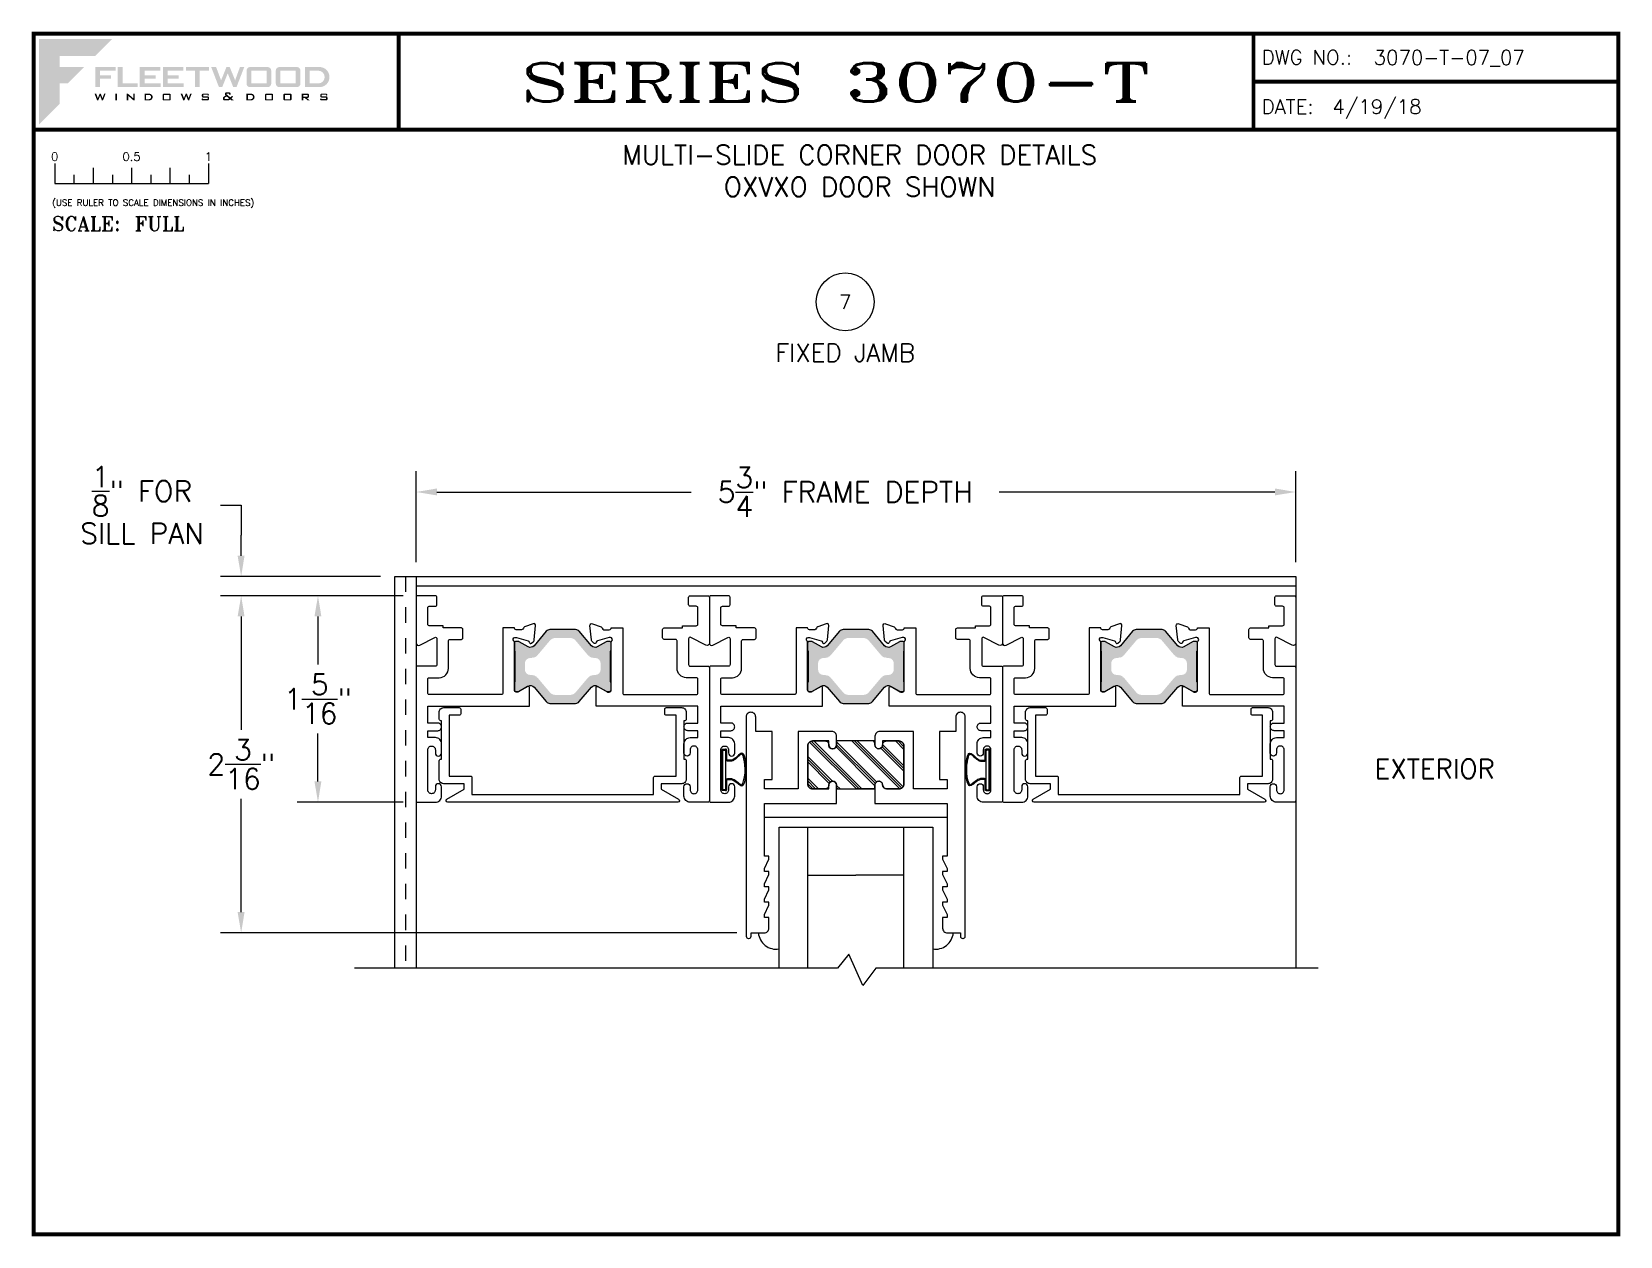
# Paper-space layout 'DETAIL 7' of a CAD drawing. Extents: x 0.1 to 10.5, y 0.1 to 7.9.
# The model-space entities are those that its viewports show. They can reach past a viewport. Long polylines and large blocks are cut down to what shows.
import ezdxf
from ezdxf.enums import TextEntityAlignment as Align

# ---------------------------------------------------------------- set-up
doc = ezdxf.new("R2010")
doc.units = 0
doc.header["$LTSCALE"] = 0.25
doc.header["$MEASUREMENT"] = 0
doc.linetypes.add('HIDDEN', pattern=[0.375, 0.25, -0.125])
doc.layers.get('0').update_dxf_attribs({"linetype": 'CONTINUOUS'})
doc.layers.get('DEFPOINTS').update_dxf_attribs({"color": 1, "linetype": 'CONTINUOUS'})
for name, color, linetype in [('DIM', 7, 'CONTINUOUS'), ('FRAME', 1, 'CONTINUOUS'), ('GLASS-VINYL', 7, 'CONTINUOUS'), ('SEAL', 7, 'CONTINUOUS'), ('SILL-PAN', 7, 'CONTINUOUS'), ('TEXT', 7, 'CONTINUOUS'), ('TITLE-BLOCK', 7, 'CONTINUOUS'), ('VENT', 5, 'CONTINUOUS')]:
    doc.layers.add(name, color=color, linetype=linetype)
doc.layers.add('VP', color=40, linetype='CONTINUOUS', plot=False)
doc.layers.get('VP').off()
doc.styles.add('ROMANS', font='romans')
doc.styles.add('ROMANT', font='romant')
doc.styles.add('SIMPLEX-094', font='simplex.shx', dxfattribs={"height": 0.094})
doc.styles.get("Standard").update_dxf_attribs({"font": 'simplex.shx'})
doc.dimstyles.new('FULL SCALE', dxfattribs={"dimscale": 0.75, "dimtxt": 0.18, "dimasz": 0.18, "dimexe": 0.18, "dimexo": 0.125, "dimgap": 0.09, "dimtad": 0, "dimtih": 1, "dimtoh": 1, "dimdec": 4, "dimzin": 0, "dimdsep": 46, "dimlunit": 4, "dimtxsty": 'Standard', "dimcen": 0.09, "dimadec": 0, "dimazin": 0, "dimtfac": 1, "dimtdec": 4, "dimtofl": 0, "dimtmove": 0, "dimatfit": 3, "dimfxl": 0, "dimtolj": 1, "dimtzin": 0, "dimarcsym": 0})

# ---------------------------------------------------------------- blocks, each defined once
blk = doc.blocks.new('*D35')
at = {"layer": 'DEFPOINTS', "color": 0}
for p in [(2.656, 4.249), (1.507, 2.055), (4.826, 2.055)]:
    blk.add_point(p, dxfattribs=at)
at = {"layer": 'TEXT', "color": 0, "lineweight": -2}
for p, q in [((2.562, 4.249), (1.372, 4.249)), ((1.507, 4.114), (1.507, 3.377)), ((1.507, 2.19), (1.507, 2.927)), ((4.732, 2.055), (1.372, 2.055))]:
    blk.add_line(p, q, dxfattribs=at)
at = {"layer": 'TEXT', "color": 0}
for points in [[(1.484, 4.114), (1.529, 4.114), (1.507, 4.249)], [(1.484, 2.19), (1.529, 2.19), (1.507, 2.055)]]:
    blk.add_solid(points, dxfattribs=at)
at = {"layer": 'TEXT', "color": 0, "insert": (1.507, 3.152), "char_height": 0.135, "attachment_point": 5}
blk.add_mtext('\\A1;2{\\H1.000000x;\\S3/16;}"', dxfattribs=at)
blk = doc.blocks.new('Fleetwood_Logo_6-10-15')
h = blk.add_hatch(color=154)
h.dxf.hatch_style = 1
h.paths.add_polyline_path([(0.2526, -0.0017), (0.0019, -0.0017), (0.0019, -0.2942), (0.0725, -0.2236), (0.0725, -0.1535), (0.1007, -0.1535), (0.1567, -0.0976), (0.0725, -0.0976), (0.0725, -0.0596), (0.1946, -0.0596)])
h = blk.add_hatch(color=251)
h.dxf.hatch_style = 1
h.paths.add_polyline_path([(0.2487, -0.1256), (0.2112, -0.1256), (0.2112, -0.1102), (0.2647, -0.1102), (0.2647, -0.0976), (0.1946, -0.0976), (0.1946, -0.1667), (0.2112, -0.1667), (0.2112, -0.1377), (0.2487, -0.1377)])
h = blk.add_hatch(color=251)
h.dxf.hatch_style = 1
h.paths.add_polyline_path([(0.2886, -0.0976), (0.272, -0.0976), (0.272, -0.1667), (0.3401, -0.1667), (0.3401, -0.1535), (0.2886, -0.1535)])
h = blk.add_hatch(color=251)
h.dxf.hatch_style = 1
h.paths.add_polyline_path([(0.4175, -0.0976), (0.3474, -0.0976), (0.3474, -0.1667), (0.4185, -0.1667), (0.4185, -0.1534), (0.364, -0.1534), (0.364, -0.1377), (0.4015, -0.1377), (0.4015, -0.1256), (0.364, -0.1256), (0.364, -0.1102), (0.4175, -0.1102)])
h = blk.add_hatch(color=251)
h.dxf.hatch_style = 1
h.paths.add_polyline_path([(0.4965, -0.0976), (0.4264, -0.0976), (0.4264, -0.1667), (0.4975, -0.1667), (0.4975, -0.1534), (0.443, -0.1534), (0.443, -0.1377), (0.4804, -0.1377), (0.4804, -0.1256), (0.443, -0.1256), (0.443, -0.1102), (0.4965, -0.1102)])
h = blk.add_hatch(color=251)
h.dxf.hatch_style = 1
h.paths.add_polyline_path([(0.5842, -0.0976), (0.5054, -0.0976), (0.5054, -0.1102), (0.5365, -0.1102), (0.5365, -0.1667), (0.5531, -0.1667), (0.5531, -0.1102), (0.5842, -0.1102)])
h = blk.add_hatch(color=251)
h.dxf.hatch_style = 1
h.paths.add_polyline_path([(0.6089, -0.0976), (0.5921, -0.0976), (0.6188, -0.1667), (0.63, -0.1667), (0.6489, -0.1192), (0.6679, -0.1667), (0.6789, -0.1667), (0.7056, -0.0976), (0.6908, -0.0976), (0.6742, -0.1433), (0.6558, -0.0976), (0.6446, -0.0976), (0.6261, -0.1433)])
h = blk.add_hatch(color=251)
h.dxf.hatch_style = 1
h.paths.add_polyline_path([(0.7853, -0.0976), (0.726, -0.0976, 0.414214), (0.7133, -0.1102), (0.7133, -0.154, 0.414214), (0.726, -0.1667), (0.7853, -0.1667, 0.414214), (0.798, -0.154), (0.798, -0.1102, 0.414214)])
h.paths.add_polyline_path([(0.7819, -0.1102), (0.7819, -0.154), (0.7294, -0.154), (0.7294, -0.1102)], flags=16)
h = blk.add_hatch(color=251)
h.dxf.hatch_style = 1
h.paths.add_polyline_path([(0.8856, -0.0976), (0.8262, -0.0976, 0.414214), (0.8136, -0.1102), (0.8136, -0.154, 0.414214), (0.8262, -0.1667), (0.8856, -0.1667, 0.414214), (0.8982, -0.154), (0.8982, -0.1102, 0.414214)])
h.paths.add_polyline_path([(0.8822, -0.1102), (0.8822, -0.154), (0.8296, -0.154), (0.8296, -0.1102)], flags=16)
h = blk.add_hatch(color=251)
h.dxf.hatch_style = 1
h.paths.add_polyline_path([(0.9632, -0.0976), (0.914, -0.0976), (0.914, -0.1667), (0.9632, -0.1667, 1)])
h.paths.add_polyline_path([(0.9301, -0.1102), (0.9593, -0.1102, -1), (0.9593, -0.154), (0.9301, -0.154)], flags=16)
h = blk.add_hatch(color=7)
h.dxf.hatch_style = 1
h.paths.add_polyline_path([(0.2301, -0.1891), (0.2251, -0.1891), (0.2196, -0.2043), (0.2134, -0.1891), (0.2097, -0.1891), (0.2035, -0.2043), (0.1978, -0.1891), (0.1922, -0.1891), (0.2011, -0.2121), (0.2048, -0.2121), (0.2112, -0.1963), (0.2175, -0.2121), (0.2212, -0.2121)])
h = blk.add_hatch(color=7)
h.dxf.hatch_style = 1
h.paths.add_polyline_path([(0.2691, -0.1891), (0.2637, -0.1891), (0.2637, -0.2118), (0.2637, -0.2121), (0.2691, -0.2121)])
h = blk.add_hatch(color=7)
h.dxf.hatch_style = 1
h.paths.add_polyline_path([(0.3077, -0.1964), (0.3259, -0.2121), (0.3298, -0.2121), (0.3298, -0.1891), (0.325, -0.1891), (0.325, -0.2047), (0.3067, -0.1891), (0.3029, -0.1891), (0.3029, -0.2121), (0.3077, -0.2121)])
h = blk.add_hatch(color=7)
h.dxf.hatch_style = 1
h.paths.add_polyline_path([(0.3801, -0.1891), (0.3637, -0.1891), (0.3637, -0.2121), (0.3801, -0.2121, 1)])
h.paths.add_polyline_path([(0.3691, -0.2079), (0.3691, -0.1933), (0.3788, -0.1933, -1), (0.3788, -0.2079)], flags=16)
h = blk.add_hatch(color=7)
h.dxf.hatch_style = 1
h.paths.add_polyline_path([(0.4537, -0.2079), (0.4537, -0.1933, 0.414214), (0.4495, -0.1891), (0.4297, -0.1891, 0.414214), (0.4255, -0.1933), (0.4255, -0.2079, 0.414214), (0.4297, -0.2121), (0.4495, -0.2121, 0.414214)])
h.paths.add_polyline_path([(0.4308, -0.2079), (0.4308, -0.1933), (0.4484, -0.1933), (0.4484, -0.2079)], flags=16)
h = blk.add_hatch(color=7)
h.dxf.hatch_style = 1
h.paths.add_polyline_path([(0.5253, -0.1891), (0.5203, -0.1891), (0.5148, -0.2043), (0.5087, -0.1891), (0.5049, -0.1891), (0.4988, -0.2043), (0.493, -0.1891), (0.4874, -0.1891), (0.4963, -0.2121), (0.5001, -0.2121), (0.5064, -0.1963), (0.5127, -0.2121), (0.5164, -0.2121)])
h = blk.add_hatch(color=7)
h.dxf.hatch_style = 1
h.paths.add_polyline_path([(0.5801, -0.1891), (0.5643, -0.1891, 0.414214), (0.56, -0.1933), (0.56, -0.1981, 0.414214), (0.5643, -0.2024), (0.58, -0.2024), (0.58, -0.2078), (0.5637, -0.2078), (0.5637, -0.2052), (0.5591, -0.2062), (0.5591, -0.2078, 0.414214), (0.5634, -0.2121), (0.5805, -0.2121, 0.414214), (0.5848, -0.2078), (0.5848, -0.2024, 0.414214), (0.5805, -0.1982), (0.5648, -0.1982), (0.5648, -0.193), (0.5798, -0.193), (0.5798, -0.1958), (0.5843, -0.1948), (0.5843, -0.1933, 0.414214)])
h = blk.add_hatch(color=7)
h.dxf.hatch_style = 1
h.paths.add_polyline_path([(0.645, -0.1913, -0.222262), (0.6447, -0.1906), (0.6447, -0.1892), (0.6535, -0.1892), (0.6535, -0.193), (0.6587, -0.1918), (0.6587, -0.189, 0.414214), (0.6544, -0.1847), (0.6437, -0.1847, 0.414214), (0.6394, -0.189), (0.6394, -0.1922, 0.222262), (0.6407, -0.1948), (0.6415, -0.1955), (0.6345, -0.1998, 0.260684), (0.6329, -0.2027), (0.6329, -0.2078, 0.414214), (0.6372, -0.2121), (0.6514, -0.2121, 0.17577), (0.6536, -0.2113), (0.657, -0.2085), (0.6614, -0.2121), (0.6699, -0.2121), (0.6613, -0.2049), (0.6676, -0.1997), (0.6637, -0.1964), (0.6574, -0.2017)])
h.paths.add_polyline_path([(0.6532, -0.2052), (0.6509, -0.2072, -0.17577), (0.6502, -0.2074), (0.6382, -0.2074), (0.6382, -0.2033, -0.260684), (0.6387, -0.2025), (0.6451, -0.1985)], flags=16)
h = blk.add_hatch(color=7)
h.dxf.hatch_style = 1
h.paths.add_polyline_path([(0.7294, -0.1891), (0.713, -0.1891), (0.713, -0.2121), (0.7294, -0.2121, 1)])
h.paths.add_polyline_path([(0.7184, -0.2079), (0.7184, -0.1933), (0.7281, -0.1933, -1), (0.7281, -0.2079)], flags=16)
h = blk.add_hatch(color=7)
h.dxf.hatch_style = 1
h.paths.add_polyline_path([(0.8045, -0.2079), (0.8045, -0.1933, 0.414214), (0.8003, -0.1891), (0.7805, -0.1891, 0.414214), (0.7763, -0.1933), (0.7763, -0.2079, 0.414214), (0.7805, -0.2121), (0.8003, -0.2121, 0.414214)])
h.paths.add_polyline_path([(0.7816, -0.2079), (0.7816, -0.1933), (0.7992, -0.1933), (0.7992, -0.2079)], flags=16)
h = blk.add_hatch(color=7)
h.dxf.hatch_style = 1
h.paths.add_polyline_path([(0.8678, -0.2079), (0.8678, -0.1933, 0.414214), (0.8636, -0.1891), (0.8438, -0.1891, 0.414214), (0.8396, -0.1933), (0.8396, -0.2079, 0.414214), (0.8438, -0.2121), (0.8636, -0.2121, 0.414214)])
h.paths.add_polyline_path([(0.8449, -0.2079), (0.8449, -0.1933), (0.8624, -0.1933), (0.8624, -0.2079)], flags=16)
h = blk.add_hatch(color=7)
h.dxf.hatch_style = 1
h.paths.add_polyline_path([(0.9277, -0.1993), (0.9277, -0.1933, 0.414214), (0.9235, -0.1891), (0.9028, -0.1891), (0.9028, -0.2121), (0.9082, -0.2121), (0.9082, -0.2035), (0.9131, -0.2035), (0.9224, -0.2121), (0.9303, -0.2121), (0.9197, -0.2035), (0.9235, -0.2035, 0.414214)])
h.paths.add_polyline_path([(0.9082, -0.1993), (0.9082, -0.1933), (0.9214, -0.1933, -0.414214), (0.9224, -0.1943), (0.9224, -0.1983, -0.414214), (0.9214, -0.1993)], flags=16)
h = blk.add_hatch(color=7)
h.dxf.hatch_style = 1
h.paths.add_polyline_path([(0.9867, -0.1982), (0.971, -0.1982), (0.971, -0.193), (0.9859, -0.193), (0.9859, -0.1958), (0.9905, -0.1948), (0.9905, -0.1933, 0.414214), (0.9863, -0.1891), (0.9705, -0.1891, 0.414214), (0.9662, -0.1933), (0.9662, -0.1981, 0.414214), (0.9705, -0.2024), (0.9862, -0.2024), (0.9862, -0.2078), (0.9699, -0.2078), (0.9699, -0.2052), (0.9653, -0.2062), (0.9653, -0.2078, 0.414214), (0.9696, -0.2121), (0.9867, -0.2121, 0.414214), (0.991, -0.2078), (0.991, -0.2024, 0.414214)])
blk = doc.blocks.new('A-SIZE_L')
for p, q in [((8.095, 7.907), (8.095, 7.282)), ((8.095, 7.594), (10.47, 7.594)), ((0.157, 7.282), (10.47, 7.282))]:
    blk.add_line(p, q)
at = {"const_width": 0.025}
for points in [[(0.157, 7.907), (10.47, 7.907), (10.47, 0.093), (0.157, 0.093), (0.157, 7.907)], [(2.532, 7.907), (2.532, 7.282)], [(8.095, 7.907), (8.095, 7.282)], [(8.095, 7.594), (10.47, 7.594)], [(0.157, 7.282), (10.47, 7.282)]]:
    blk.add_lwpolyline(points, dxfattribs=at)
at = {"xscale": 1.898091133004928, "yscale": 1.898091133004928, "zscale": 1.898091133004928}
blk.add_blockref('Fleetwood_Logo_6-10-15', (0.188, 7.875), dxfattribs=at)
for s, style, p in [('DWG NO.:', 'SIMPLEX-094', (8.149, 7.705)), ('DATE:', 'SIMPLEX-094', (8.148, 7.385)), ('SCALE:', 'ROMANT', (0.276, 6.623))]:
    blk.add_text(s, height=0.094, dxfattribs=dict(style=style)).set_placement(p)
for tag, p, style in [('DWG_NO', (8.878, 7.705), 'SIMPLEX-094'), ('DATE', (8.609, 7.385), 'SIMPLEX-094'), ('SCALE', (0.814, 6.623), 'ROMANT')]:
    blk.add_attdef(tag, p, '', height=0.094, dxfattribs=dict(style=style))
for tag, height, style, width, p, p2 in [('DWG_NO', 0.094, 'SIMPLEX-094', 2.60233, (8.876, 7.704), (10.367, 7.704)), ('PRODUCT', 0.25, 'ROMANT', 2.260212, (3.282, 7.465), (7.345, 7.465))]:
    blk.add_attdef(tag, text='', height=height, dxfattribs=dict(style=style, width=width)).set_placement(p, p2, align=Align.FIT)
blk = doc.blocks.new('sectball')
blk.add_circle((0, 0), 0.125)
blk.add_attdef('NO', text='', height=0.062).set_placement((0, 0), align=Align.MIDDLE_CENTER)
for tag, p in [('LINE1', (0, -0.2588)), ('LINE2', (0, -0.3864)), ('LINE3', (0, -0.5214))]:
    blk.add_attdef(tag, text='', height=0.078).set_placement(p, align=Align.CENTER)
blk = doc.blocks.new('Full')
for p, q in [((0.137, -0.219), (0.137, -0.35)), ((0.262, -0.294), (0.262, -0.35)), ((0.387, -0.249), (0.387, -0.35)), ((0.512, -0.294), (0.512, -0.35)), ((0.637, -0.249), (0.637, -0.35)), ((0.762, -0.294), (0.762, -0.35)), ((0.887, -0.249), (0.887, -0.35)), ((1.012, -0.294), (1.012, -0.35)), ((1.137, -0.219), (1.137, -0.35)), ((0.137, -0.35), (1.137, -0.35))]:
    blk.add_line(p, q)
for s, p in [('0', (0.137, -0.219)), ('0.5', (0.637, -0.219)), ('1', (1.137, -0.219))]:
    blk.add_text(s, height=0.055).set_placement(p, align=Align.BOTTOM_CENTER)
at = {"style": 'ROMANS'}
blk.add_text('(USE RULER TO SCALE DIMENSIONS IN INCHES)', height=0.04115, dxfattribs=at).set_placement((0.12, -0.495))
blk = doc.blocks.new('*D54')
at = {"layer": 'DEFPOINTS', "color": 0}
for p in [(2.656, 4.249), (2.007, 2.906), (2.656, 2.906)]:
    blk.add_point(p, dxfattribs=at)
at = {"layer": 'DIM', "color": 0, "lineweight": -2}
for p, q in [((2.562, 4.249), (1.872, 4.249)), ((2.007, 4.114), (2.007, 3.802)), ((2.007, 3.041), (2.007, 3.352)), ((2.562, 2.906), (1.872, 2.906))]:
    blk.add_line(p, q, dxfattribs=at)
at = {"layer": 'DIM', "color": 0}
for points in [[(1.984, 4.114), (2.029, 4.114), (2.007, 4.249)], [(1.984, 3.041), (2.029, 3.041), (2.007, 2.906)]]:
    blk.add_solid(points, dxfattribs=at)
at = {"layer": 'DIM', "color": 0, "insert": (2.007, 3.577), "char_height": 0.135, "attachment_point": 5}
blk.add_mtext('\\A1;1{\\H1.000000x;\\S5/16;}"', dxfattribs=at)
blk = doc.blocks.new('*D55')
at = {"layer": 'DEFPOINTS', "color": 0}
for p in [(8.37, 4.924), (2.646, 4.374), (8.37, 4.374)]:
    blk.add_point(p, dxfattribs=at)
at = {"layer": 'DIM', "color": 0, "lineweight": -2}
for p, q in [((2.646, 4.468), (2.646, 5.059)), ((8.37, 4.468), (8.37, 5.059)), ((2.781, 4.924), (4.435, 4.924)), ((8.235, 4.924), (6.441, 4.924))]:
    blk.add_line(p, q, dxfattribs=at)
at = {"layer": 'DIM', "color": 0}
for points in [[(2.781, 4.947), (2.781, 4.902), (2.646, 4.924)], [(8.235, 4.947), (8.235, 4.902), (8.37, 4.924)]]:
    blk.add_solid(points, dxfattribs=at)
at = {"layer": 'DIM', "color": 0, "insert": (5.438, 4.924), "char_height": 0.135, "attachment_point": 5}
blk.add_mtext('\\A1;5{\\H1.000000x;\\S3/4;}" FRAME DEPTH', dxfattribs=at)
blk = doc.blocks.new('*D76')
at = {"layer": 'DEFPOINTS', "color": 0}
for p in [(1.507, 4.374), (2.507, 4.374), (2.656, 4.249)]:
    blk.add_point(p, dxfattribs=at)
at = {"layer": 'TITLE-BLOCK', "color": 0, "lineweight": -2}
for p, q in [((1.372, 4.839), (1.507, 4.839)), ((1.507, 4.839), (1.507, 4.644)), ((1.507, 4.509), (1.507, 4.644)), ((2.413, 4.374), (1.372, 4.374)), ((2.562, 4.249), (1.372, 4.249)), ((1.507, 4.114), (1.507, 3.979))]:
    blk.add_line(p, q, dxfattribs=at)
at = {"layer": 'TITLE-BLOCK', "color": 0}
for points in [[(1.484, 4.509), (1.529, 4.509), (1.507, 4.374)], [(1.484, 4.114), (1.529, 4.114), (1.507, 4.249)]]:
    blk.add_solid(points, dxfattribs=at)
at = {"layer": 'TITLE-BLOCK', "color": 0, "insert": (0.861, 4.839), "char_height": 0.135, "attachment_point": 5}
blk.add_mtext('\\A1;{\\H1.000000x;\\S1/8;}" FOR\\PSILL PAN', dxfattribs=at)
blk = doc.blocks.new('3710 Jamb Filler')
blk.add_lwpolyline([(-0.12, 0.774, 0.414214), (-0.15, 0.804), (-0.27, 0.804, 0.414214), (-0.28, 0.794), (-0.28, 0.789), (-0.53, 0.789), (-0.53, 0.794, 0.414214), (-0.54, 0.804), (-0.585, 0.804, 0.414214), (-0.615, 0.774), (-0.615, 0.674, 0.414214), (-0.605, 0.664), (-0.575, 0.664, 0.414214), (-0.565, 0.674), (-0.565, 0.739), (-0.17, 0.739), (-0.17, 0.601, 0.414214), (-0.16, 0.591), (-0.05, 0.591), (-0.05, -0.591), (-0.16, -0.591, 0.414214), (-0.17, -0.601), (-0.17, -0.739), (-0.565, -0.739), (-0.565, -0.674, 0.414214), (-0.575, -0.664), (-0.605, -0.664, 0.414214), (-0.615, -0.674), (-0.615, -0.774, 0.414214), (-0.585, -0.804), (-0.54, -0.804, 0.414214), (-0.53, -0.794), (-0.53, -0.789), (-0.28, -0.789), (-0.28, -0.794, 0.414214), (-0.27, -0.804), (-0.15, -0.804, 0.414214), (-0.12, -0.774), (-0.12, -0.641), (-0.084, -0.641), (-0.019, -0.754, 0.767327), (0, -0.749), (0, 0.749, 0.767327), (-0.019, 0.754), (-0.084, 0.641), (-0.12, 0.641)], format="xyb", close=True)
blk = doc.blocks.new('3073 FIXED STILE')
at = {"linetype": 'Continuous'}
h = blk.add_hatch(dxfattribs=at)
h.set_pattern_fill('PLAST', scale=0.4, angle=-45, style=0)
h.set_pattern_definition([(315, (-24.43819, 6.21396), (0.07071068, 0.07071068), []), (315, (-24.42935, 6.2228), (0.07071068, 0.07071068), []), (315, (-24.42051, 6.23164), (0.07071068, 0.07071068), [])])
edge = h.paths.add_edge_path()
edge.add_line((0, 0.125), (0, -0.125))
edge.add_line((0, -0.125), (-0.027, -0.125))
edge.add_arc((-0.027, -0.15), 0.025, 90, 274.5812)
edge.add_line((-0.025, -0.175), (0, -0.175))
edge.add_line((0, -0.175), (0, -0.282))
edge.add_arc((-0.031, -0.282), 0.031, 270, 360, ccw=False)
edge.add_line((-0.031, -0.313), (-0.281, -0.313))
edge.add_arc((-0.281, -0.282), 0.031, 180, 270, ccw=False)
edge.add_line((-0.312, -0.282), (-0.312, -0.175))
edge.add_line((-0.312, -0.175), (-0.287, -0.175))
edge.add_arc((-0.287, -0.15), 0.025, 270, 445.4188)
edge.add_line((-0.285, -0.125), (-0.312, -0.125))
edge.add_line((-0.312, -0.125), (-0.312, 0.125))
edge.add_line((-0.312, 0.125), (-0.287, 0.125))
edge.add_arc((-0.287, 0.15), 0.025, 270, 445.4188)
edge.add_arc((-0.283, 0.205), 0.0297, 188.9864, 265.4188, ccw=False)
edge.add_line((-0.312, 0.2), (-0.312, 0.282))
edge.add_arc((-0.281, 0.282), 0.031, 90, 180, ccw=False)
edge.add_line((-0.281, 0.313), (-0.031, 0.313))
edge.add_arc((-0.031, 0.282), 0.031, 0, 90, ccw=False)
edge.add_line((0, 0.282), (0, 0.175))
edge.add_line((0, 0.175), (-0.025, 0.175))
edge.add_arc((-0.025, 0.15), 0.025, 90, 269.9954)
edge.add_line((-0.025, 0.125), (0, 0.125))
at = {"color": 7}
blk.add_line((-0.312, 0.125), (-0.312, 0), dxfattribs=at)
for points in [[(-0.312, 0.2, 0.414214), (-0.287, 0.175, -0.414214), (-0.262, 0.15), (-0.262, 0.149, -0.414214), (-0.286, 0.125), (-0.406, 0.125), (-0.406, 0.595), (-0.749, 0.595), (-0.749, 0.565), (-0.769, 0.565), (-0.829, 0.595), (-0.849, 0.595), (-0.849, 0.565), (-0.869, 0.565), (-0.929, 0.595), (-0.949, 0.595), (-0.949, 0.565), (-0.969, 0.565), (-1.029, 0.595), (-1.049, 0.595), (-1.049, 0.565), (-1.069, 0.565), (-1.129, 0.595), (-1.149, 0.595), (-1.149, 0.565), (-1.218, 0.565, -0.414214), (-1.249, 0.596), (-1.249, 0.681), (-1.27, 0.681, -0.414214), (-1.285, 0.696), (-1.285, 0.698, -0.414214), (-1.27, 0.713), (0.151, 0.713), (0.157, 0.713, -0.414214), (0.187, 0.683), (0.187, 0.682, -0.414214), (0.156, 0.651), (0.062, 0.651), (0.062, 0.544), (-0.25, 0.544), (-0.25, 0.594), (-0.312, 0.594), (-0.312, 0.375), (0.062, 0.375), (0.062, 0.156, -0.414214), (0.031, 0.125), (-0.026, 0.125, -0.414214), (-0.05, 0.149), (-0.05, 0.151, -0.414214), (-0.026, 0.175), (-0.025, 0.175, 0.414214), (0, 0.2), (0, 0.282, 0.414214), (-0.031, 0.313), (-0.281, 0.313, 0.414214), (-0.312, 0.282)], [(-1.285, -0.696, -0.414214), (-1.27, -0.681), (-1.249, -0.681), (-1.249, -0.596, -0.414214), (-1.218, -0.565), (-1.149, -0.565), (-1.149, -0.595), (-1.129, -0.595), (-1.069, -0.565), (-1.049, -0.565), (-1.049, -0.595), (-1.029, -0.595), (-0.969, -0.565), (-0.949, -0.565), (-0.949, -0.595), (-0.929, -0.595), (-0.869, -0.565), (-0.849, -0.565), (-0.849, -0.595), (-0.829, -0.595), (-0.769, -0.565), (-0.749, -0.565), (-0.749, -0.595), (-0.406, -0.595), (-0.406, -0.125), (-0.286, -0.125, -0.414214), (-0.262, -0.149), (-0.262, -0.15, -0.414214), (-0.287, -0.175, 0.414214), (-0.312, -0.2), (-0.312, -0.282, 0.414214), (-0.281, -0.313), (-0.031, -0.313, 0.414214), (0, -0.282), (0, -0.2, 0.414214), (-0.025, -0.175), (-0.026, -0.175, -0.414214), (-0.05, -0.151), (-0.05, -0.149, -0.414214), (-0.026, -0.125), (0.031, -0.125, -0.414214), (0.062, -0.156), (0.062, -0.375), (-0.312, -0.375), (-0.312, -0.594), (-0.25, -0.594), (-0.25, -0.544), (0.062, -0.544), (0.062, -0.651), (0.156, -0.651, -0.414214), (0.187, -0.682), (0.187, -0.683, -0.414214), (0.157, -0.713), (0.151, -0.713), (-1.27, -0.713, -0.414214), (-1.285, -0.698)]]:
    blk.add_lwpolyline(points, format="xyb", close=True)
blk.add_lwpolyline([(0, 0.125), (0, -0.125), (-0.027, -0.125, 1.0408), (-0.025, -0.175), (0, -0.175), (0, -0.282, -0.414214), (-0.031, -0.313), (-0.281, -0.313, -0.414214), (-0.312, -0.282), (-0.312, -0.175), (-0.287, -0.175, 0.9608), (-0.285, -0.125), (-0.312, -0.125), (-0.312, 0.125), (-0.287, 0.125, 0.9608), (-0.285, 0.175, -0.346439), (-0.312, 0.2), (-0.312, 0.282, -0.414214), (-0.281, 0.313), (-0.031, 0.313, -0.414214), (0, 0.282), (0, 0.175), (-0.025, 0.175, 0.99996), (-0.025, 0.125)], format="xyb", close=True, dxfattribs=at)
blk = doc.blocks.new('3711-JAMB')
h = blk.add_hatch(color=7)
h.dxf.hatch_style = 1
edge = h.paths.add_edge_path(flags=16)
edge.add_arc((-0.976, -0.753), 0.0472, -50.0002, 0, ccw=False)
edge.add_line((-0.945, -0.789), (-1.041, -0.87))
edge.add_arc((-1.011, -0.906), 0.0472, 129.9998, 180)
edge.add_line((-1.058, -0.906), (-1.058, -1.002))
edge.add_arc((-1.011, -1.002), 0.0472, 180, 230.0002)
edge.add_line((-1.041, -1.038), (-0.945, -1.119))
edge.add_arc((-0.976, -1.155), 0.0472, 0, 50.0002, ccw=False)
edge.add_line((-0.928, -1.155), (-0.928, -1.165))
edge.add_arc((-0.893, -1.165), 0.0355, 180.7985, 270)
edge.add_line((-0.893, -1.2), (-0.853, -1.2))
edge.add_arc((-0.853, -1.165), 0.0355, 270, 359.2015)
edge.add_line((-0.818, -1.165), (-0.818, -1.155))
edge.add_arc((-0.77, -1.155), 0.0472, 129.9998, 180, ccw=False)
edge.add_line((-0.801, -1.119), (-0.705, -1.038))
edge.add_arc((-0.735, -1.002), 0.0472, 309.9998, 360)
edge.add_line((-0.688, -1.002), (-0.688, -0.906))
edge.add_arc((-0.735, -0.906), 0.0472, 360, 410.0002)
edge.add_line((-0.705, -0.87), (-0.801, -0.789))
edge.add_arc((-0.77, -0.753), 0.0472, 180, 230.0002, ccw=False)
edge.add_line((-0.818, -0.753), (-0.818, -0.743))
edge.add_arc((-0.853, -0.743), 0.0355, 0.7985, 90)
edge.add_line((-0.853, -0.708), (-0.893, -0.708))
edge.add_arc((-0.893, -0.743), 0.0355, 90, 179.2015)
edge.add_line((-0.928, -0.743), (-0.928, -0.753))
edge = h.paths.add_edge_path()
edge.add_arc((-0.719, -0.744), 0.0302, 149.9999, 229.9998)
edge.add_line((-0.738, -0.767), (-0.644, -0.847))
edge.add_arc((-0.663, -0.87), 0.0302, 0, 49.9998, ccw=False)
edge.add_line((-0.633, -0.87), (-0.633, -1.038))
edge.add_arc((-0.663, -1.038), 0.0302, 310.0002, 360, ccw=False)
edge.add_line((-0.644, -1.061), (-0.738, -1.141))
edge.add_arc((-0.719, -1.164), 0.0302, 130.0002, 210.0001)
edge.add_line((-0.745, -1.179), (-0.712, -1.237))
edge.add_arc((-0.722, -1.243), 0.0119, 0, 30.0001, ccw=False)
edge.add_line((-0.71, -1.243), (-0.71, -1.257))
edge.add_arc((-0.722, -1.257), 0.0119, -89.931, 0.069, ccw=False)
edge.add_line((-0.722, -1.269), (-0.765, -1.269))
edge.add_arc((-0.765, -1.259), 0.00991, 216.8699, 270, ccw=False)
edge.add_line((-0.773, -1.265), (-0.973, -1.265))
edge.add_arc((-0.981, -1.259), 0.00991, 270, 323.1301, ccw=False)
edge.add_line((-0.981, -1.269), (-1.024, -1.269))
edge.add_arc((-1.024, -1.257), 0.0119, 180, 270, ccw=False)
edge.add_line((-1.036, -1.257), (-1.036, -1.243))
edge.add_arc((-1.024, -1.243), 0.0119, 149.9999, 180, ccw=False)
edge.add_line((-1.034, -1.237), (-1.001, -1.179))
edge.add_arc((-1.027, -1.164), 0.0302, 329.9999, 409.9998)
edge.add_line((-1.008, -1.141), (-1.102, -1.061))
edge.add_arc((-1.083, -1.038), 0.0302, 180, 229.9998, ccw=False)
edge.add_line((-1.113, -1.038), (-1.113, -0.87))
edge.add_arc((-1.083, -0.87), 0.0302, 130.0002, 180, ccw=False)
edge.add_line((-1.102, -0.847), (-1.008, -0.767))
edge.add_arc((-1.027, -0.744), 0.0302, 310.0002, 390.0001)
edge.add_line((-1.001, -0.729), (-1.034, -0.671))
edge.add_arc((-1.024, -0.665), 0.0119, 180, 210.0001, ccw=False)
edge.add_line((-1.036, -0.665), (-1.036, -0.651))
edge.add_arc((-1.024, -0.651), 0.0119, 90, 180, ccw=False)
edge.add_line((-1.024, -0.639), (-0.981, -0.639))
edge.add_arc((-0.981, -0.649), 0.00991, 36.8699, 90, ccw=False)
edge.add_line((-0.973, -0.643), (-0.773, -0.643))
edge.add_arc((-0.765, -0.649), 0.00991, 90, 143.1301, ccw=False)
edge.add_line((-0.765, -0.639), (-0.722, -0.639))
edge.add_arc((-0.722, -0.651), 0.0119, -0.069, 89.931, ccw=False)
edge.add_line((-0.71, -0.651), (-0.71, -0.665))
edge.add_arc((-0.722, -0.665), 0.0119, -30.0001, 0, ccw=False)
edge.add_line((-0.712, -0.671), (-0.745, -0.729))
for points in [[(-1.037, -0.21), (-1.039, -0.21, 0.414214), (-1.049, -0.22), (-1.049, -0.294, -0.414214), (-1.059, -0.304), (-1.114, -0.304, -0.414214), (-1.124, -0.294), (-1.124, -0.175), (-1.138, -0.175), (-1.138, -0.085, 0.414214), (-1.148, -0.075), (-1.255, -0.075, 0.414214), (-1.265, -0.085), (-1.265, -0.125, -0.414214), (-1.275, -0.135), (-1.323, -0.135, -0.414214), (-1.333, -0.125), (-1.333, -0.01, -0.414214), (-1.323, 0), (-1.026, 0, -0.546624), (-1.011, -0.023), (-1.062, -0.121, 0.546624), (-1.053, -0.135), (-0.885, -0.135, 0.414214), (-0.875, -0.125), (-0.875, -0.01, -0.414214), (-0.865, 0), (0, 0, -0.414214), (0.01, -0.01), (0.01, -0.125, -0.414214), (-0.03, -0.165), (-0.09, -0.165, -0.414214), (-0.11, -0.145, -0.414214), (-0.09, -0.125), (-0.07, -0.125, 0.414214), (-0.045, -0.1), (-0.045, -0.1, 0.414214), (-0.07, -0.075), (-0.331, -0.075, 0.414214), (-0.355, -0.1), (-0.355, -0.1, 0.414214), (-0.331, -0.125), (-0.31, -0.125, -0.414214), (-0.29, -0.145), (-0.29, -0.145, -0.414214), (-0.309, -0.165), (-0.37, -0.165, -0.414214), (-0.41, -0.125), (-0.41, -0.075), (-0.455, -0.075), (-0.455, -0.14, -0.414214), (-0.48, -0.165), (-0.48, -0.165, -0.414214), (-0.505, -0.141), (-0.505, -0.075), (-0.615, -0.075), (-0.615, -0.737), (-0.736, -0.737, -0.585524), (-0.742, -0.725), (-0.708, -0.665, 0.137872), (-0.706, -0.659), (-0.706, -0.651, 0.414214), (-0.718, -0.639), (-1.032, -0.639, -0.213422), (-1.04, -0.635, 0.6885), (-1.061, -0.643), (-1.061, -0.649, 0.065543), (-1.061, -0.652), (-1.04, -0.728, 0.267949), (-1.032, -0.736), (-1.028, -0.737, -0.57735), (-1.024, -0.751), (-1.038, -0.765, -0.176327), (-1.046, -0.768), (-1.139, -0.777, -0.548619), (-1.151, -0.761), (-1.131, -0.705, -0.263725), (-1.122, -0.698, 0.359508), (-1.112, -0.686), (-1.112, -0.651, 0.414214), (-1.124, -0.639), (-1.124, -0.564), (-0.7, -0.564, 0.414214), (-0.69, -0.554), (-0.69, -0.085, 0.414214), (-0.7, -0.075), (-0.79, -0.075, 0.414214), (-0.8, -0.085), (-0.8, -0.15, -0.414214), (-0.86, -0.21), (-1.039, -0.21)], [(-1.037, -1.698), (-1.039, -1.698, -0.414214), (-1.049, -1.688), (-1.049, -1.614, 0.414214), (-1.059, -1.604), (-1.114, -1.604, 0.414214), (-1.124, -1.614), (-1.124, -1.733), (-1.138, -1.733), (-1.138, -1.823, -0.414214), (-1.148, -1.833), (-1.255, -1.833, -0.414214), (-1.265, -1.823), (-1.265, -1.783, 0.414214), (-1.275, -1.773), (-1.323, -1.773, 0.414214), (-1.333, -1.783), (-1.333, -1.898, 0.414214), (-1.323, -1.908), (-1.026, -1.908, 0.546624), (-1.011, -1.885), (-1.062, -1.787, -0.546624), (-1.053, -1.773), (-0.885, -1.773, -0.414214), (-0.875, -1.783), (-0.875, -1.898, 0.414214), (-0.865, -1.908), (0, -1.908, 0.414214), (0.01, -1.898), (0.01, -1.783, 0.414214), (-0.03, -1.743), (-0.09, -1.743, 0.414214), (-0.11, -1.763, 0.414214), (-0.09, -1.783), (-0.07, -1.783, -0.414214), (-0.045, -1.808), (-0.045, -1.808, -0.414214), (-0.07, -1.833), (-0.331, -1.833, -0.414214), (-0.355, -1.808), (-0.355, -1.808, -0.414214), (-0.331, -1.783), (-0.31, -1.783, 0.414214), (-0.29, -1.763), (-0.29, -1.763, 0.414214), (-0.309, -1.743), (-0.37, -1.743, 0.414214), (-0.41, -1.783), (-0.41, -1.833), (-0.455, -1.833), (-0.455, -1.768, 0.414214), (-0.48, -1.743), (-0.48, -1.743, 0.414214), (-0.505, -1.767), (-0.505, -1.833), (-0.615, -1.833), (-0.615, -1.171), (-0.736, -1.171, 0.585524), (-0.742, -1.183), (-0.708, -1.243, -0.137872), (-0.706, -1.249), (-0.706, -1.257, -0.414214), (-0.718, -1.269), (-1.032, -1.269, 0.213422), (-1.04, -1.273, -0.6885), (-1.061, -1.265), (-1.061, -1.259, -0.065543), (-1.061, -1.256), (-1.04, -1.18, -0.267949), (-1.032, -1.172), (-1.028, -1.171, 0.57735), (-1.024, -1.157), (-1.038, -1.143, 0.176327), (-1.046, -1.14), (-1.139, -1.131, 0.548619), (-1.151, -1.147), (-1.131, -1.203, 0.263725), (-1.122, -1.21, -0.359508), (-1.112, -1.222), (-1.112, -1.257, -0.414214), (-1.124, -1.269), (-1.124, -1.344), (-0.7, -1.344, -0.414214), (-0.69, -1.354), (-0.69, -1.823, -0.414214), (-0.7, -1.833), (-0.79, -1.833, -0.414214), (-0.8, -1.823), (-0.8, -1.758, 0.414214), (-0.86, -1.698), (-1.039, -1.698)]]:
    blk.add_lwpolyline(points, format="xyb")
at = {"color": 7}
blk.add_lwpolyline([(-0.745, -0.729, 0.36397), (-0.738, -0.767), (-0.644, -0.847, -0.221694), (-0.633, -0.87), (-0.633, -1.038, -0.221694), (-0.644, -1.061), (-0.738, -1.141, 0.36397), (-0.745, -1.179), (-0.712, -1.237, -0.131653), (-0.71, -1.243), (-0.71, -1.257, -0.414214), (-0.722, -1.269), (-0.765, -1.269, -0.236068), (-0.773, -1.265), (-0.973, -1.265, -0.236068), (-0.981, -1.269), (-1.024, -1.269, -0.414214), (-1.036, -1.257), (-1.036, -1.243, -0.131653), (-1.034, -1.237), (-1.001, -1.179, 0.36397), (-1.008, -1.141), (-1.102, -1.061, -0.221694), (-1.113, -1.038), (-1.113, -0.87, -0.221694), (-1.102, -0.847), (-1.008, -0.767, 0.36397), (-1.001, -0.729), (-1.034, -0.671, -0.131653), (-1.036, -0.665), (-1.036, -0.651, -0.414214), (-1.024, -0.639), (-0.981, -0.639, -0.236068), (-0.973, -0.643), (-0.773, -0.643, -0.236068), (-0.765, -0.639), (-0.722, -0.639, -0.414214), (-0.71, -0.651), (-0.71, -0.665, -0.131653), (-0.712, -0.671)], format="xyb", close=True, dxfattribs=at)
blk = doc.blocks.new('*U119')
for points in [[(-0.135, 0.031), (-0.135, 0.013, 0.414214), (-0.128, 0.006), (0.035, 0.006)], [(-0.129, 0.028), (-0.129, 0.016, 0.414214), (-0.126, 0.012), (0.126, 0.012, 0.414214), (0.129, 0.016), (0.129, 0.028)], [(-0.07, 0.038, 0.414214), (-0.063, 0.045), (-0.063, 0.068)], [(-0.035, 0.006), (-0.035, 0), (0.035, 0), (0.041, 0.006), (0.128, 0.006, 0.414214), (0.135, 0.013), (0.135, 0.031)]]:
    blk.add_lwpolyline(points, format="xyb")
blk.add_lwpolyline([(0.041, 0.012), (0.035, 0.006), (0.035, 0.012)])
for points, knots in [([(-0.063, 0.068), (-0.067, 0.094), (-0.147, 0.149), (0, 0.171), (0.157, 0.149), (0.067, 0.094), (0.063, 0.068)], [0, 0, 0, 0, 0.0788466, 0.167942, 0.2570375, 0.335884, 0.335884, 0.335884, 0.335884]), ([(-0.057, 0.069), (-0.061, 0.094), (-0.088, 0.115), (-0.1, 0.138), (-0.099, 0.14), (0, 0.169), (0.095, 0.146), (0.102, 0.14), (0.104, 0.135), (0.1, 0.128), (0.083, 0.109), (0.072, 0.098), (0.061, 0.081), (0.058, 0.075), (0.057, 0.069)], [2.5712303, 2.5712303, 2.5712303, 2.5712303, 2.6347872, 2.6347872, 2.6774866, 2.6774866, 2.7903183, 2.8239397, 2.8239397, 2.8575611, 2.8575611, 2.8911826, 2.8911826, 2.9071143, 2.9071143, 2.9071143, 2.9071143])]:
    blk.add_open_spline(points, degree=3, knots=knots)
for points, weights, degree, knots in [([(-0.135, 0.031), (-0.135, 0.038), (-0.128, 0.038), (-0.099, 0.038), (-0.07, 0.038)], [1, 0.707106873747, 1, 1, 1], 2, [0, 0, 0, 1.570796, 1.570796, 2.570796, 2.570796, 2.570796]), ([(-0.129, 0.028), (-0.129, 0.03), (-0.128, 0.031), (-0.127, 0.032), (-0.126, 0.032), (-0.028, 0.032), (0.07, 0.032), (0.098, 0.032), (0.126, 0.032), (0.129, 0.032), (0.129, 0.028)], [1, 0.923879507465, 1, 0.923879507465, 1, 1, 1, 1, 1, 0.707106873747, 1], 2, [0, 0, 0, 0.785398, 0.785398, 1.570797, 1.570797, 2.570797, 2.570797, 3.570797, 3.570797, 5.141593, 5.141593, 5.141593]), ([(0.07, 0.038), (0.089, 0.038), (0.109, 0.038), (0.128, 0.038), (0.13, 0.038), (0.132, 0.037), (0.133, 0.036)], [1, 1, 1, 1, 0.949253004976, 0.949253004976, 1], 3, [2.90668, 2.90668, 2.90668, 2.90668, 3.90668, 3.90668, 3.90668, 4.692079, 4.692079, 4.692079, 4.692079])]:
    blk.add_rational_spline(points, weights, degree=degree, knots=knots)
for points, weights in [([(-0.07, 0.032), (-0.062, 0.032), (-0.057, 0.037), (-0.057, 0.045)], [1, 0.804737854124, 0.804737854124, 1]), ([(0.057, 0.045), (0.057, 0.042), (0.058, 0.038), (0.061, 0.036)], [1, 0.94925295377, 0.94925295377, 1]), ([(0.061, 0.036), (0.063, 0.033), (0.067, 0.032), (0.07, 0.032)], [1, 0.94925295377, 0.94925295377, 1]), ([(0.063, 0.045), (0.063, 0.041), (0.066, 0.038), (0.07, 0.038)], [1, 0.804737854124, 0.804737854124, 1]), ([(0.133, 0.036), (0.134, 0.035), (0.135, 0.033), (0.135, 0.031)], [1, 0.949253004976, 0.949253004976, 1])]:
    blk.add_rational_spline(points, weights, degree=3)
for points in [[(-0.057, 0.068), (-0.057, 0.069), (-0.057, 0.069), (-0.057, 0.069)], [(-0.057, 0.045), (-0.057, 0.053), (-0.057, 0.061), (-0.057, 0.068)], [(0.057, 0.069), (0.057, 0.069), (0.057, 0.069), (0.057, 0.068)], [(0.057, 0.068), (0.057, 0.061), (0.057, 0.053), (0.057, 0.045)], [(0.063, 0.068), (0.063, 0.06), (0.063, 0.053), (0.063, 0.045)]]:
    blk.add_open_spline(points, degree=3)

msp = doc.modelspace()

# ---------------------------------------------------------------- linework, layer by layer
at = {"color": 7}
for p, q in [((16.408, 6.878), (16.408, 7.795)), ((17.033, 6.878), (17.033, 7.795)), ((16.408, 7.482), (16.721, 7.482)), ((17.033, 7.482), (16.721, 7.482))]:
    msp.add_line(p, q, dxfattribs=at)
msp.add_lwpolyline([(16.221, 6.878), (16.221, 7.795), (16.721, 7.795), (17.221, 7.795), (17.221, 6.878)], dxfattribs=at)
for centre, start, end in [((16.202, 7.117), 184.6227, 279.241), ((17.239, 7.117), 260.759, 355.3773)]:
    msp.add_arc(centre, 0.116, start, end)
at = {"layer": 'GLASS-VINYL', "color": 7}
msp.add_line((16.125, 7.86), (17.315, 7.86), dxfattribs=at)
at = {"layer": 'GLASS-VINYL'}
for points in [[(19.73, 6.878), (16.85, 6.878), (16.766, 6.764), (16.675, 6.968), (16.6, 6.878), (13.458, 6.878)], [(19.73, 6.641), (16.85, 6.641), (16.766, 6.527), (16.675, 6.731), (16.6, 6.641), (13.458, 6.641)]]:
    msp.add_lwpolyline(points, dxfattribs=at)
at = {"layer": 'SILL-PAN'}
for p, q in [((13.72, 9.426), (19.583, 9.426)), ((13.72, 6.878), (13.72, 9.426)), ((13.859, 9.426), (13.859, 6.878)), ((19.583, 9.426), (19.583, 6.878)), ((19.583, 9.426), (19.583, 9.364)), ((19.583, 9.364), (13.859, 9.364))]:
    msp.add_line(p, q, dxfattribs=at)
at = {"layer": 'SILL-PAN', "linetype": 'HIDDEN'}
msp.add_line((13.789, 9.426), (13.789, 6.878), dxfattribs=at)

# ---------------------------------------------------------------- block references
at = {"layer": 'FRAME', "xscale": -1, "rotation": 90}
for name, p in [('3711-JAMB', (13.859, 7.968)), ('3711-JAMB', (15.767, 7.968)), ('3711-JAMB', (17.675, 7.968)), ('3710 Jamb Filler', (14.813, 7.958)), ('3710 Jamb Filler', (18.629, 7.958))]:
    msp.add_blockref(name, p, dxfattribs=at)
at = {"layer": 'SEAL', "xscale": -1, "rotation": 270}
msp.add_blockref('*U119', (15.842, 8.168), dxfattribs=at)
at = {"layer": 'SEAL', "rotation": 90}
msp.add_blockref('*U119', (17.6, 8.168), dxfattribs=at)
at = {"layer": 'VENT', "xscale": -1, "rotation": 270}
msp.add_blockref('3073 FIXED STILE', (16.72, 8.356), dxfattribs=at)

psp = doc.layouts.new('DETAIL 7')

# ---------------------------------------------------------------- block references
at = {"layer": 'DIM', "xscale": 1.504, "yscale": 1.504, "zscale": 1.504}
psp.add_blockref('sectball', (5.43825, 6.16122), dxfattribs=at).add_auto_attribs({'NO': '7', 'LINE1': 'FIXED JAMB'})
at = {"layer": 'TITLE-BLOCK'}
ref = psp.add_blockref('A-SIZE_L', (0, 0), dxfattribs=at)
ref.add_attrib('DATE', '4/19/18', (8.60916, 7.38469), dxfattribs={"layer": '0', "height": 0.094, "style": 'SIMPLEX-094'})
ref.add_attrib('SCALE', 'FULL', (0.81442, 6.62314), dxfattribs={"layer": '0', "height": 0.094, "style": 'ROMANT'})
ref.add_attrib('PRODUCT', 'SERIES 3070-T', dxfattribs={"layer": '0', "height": 0.25, "style": 'ROMANT', "width": 1.324706}).set_placement((3.32575, 7.46527), (7.42603, 7.46527), align=Align.FIT)
ref.add_attrib('DWG_NO', '3070-T-07_07', (8.87809, 7.70479), dxfattribs={"layer": '0', "height": 0.094, "style": 'SIMPLEX-094'})
psp.add_blockref('Full', (0.15675, 7.2815), dxfattribs=at)

# ---------------------------------------------------------------- texts
at = {"layer": 'DIM'}
psp.add_text('EXTERIOR', height=0.125, dxfattribs=at).set_placement((9.27461, 3.06029), align=Align.CENTER)
at = {"layer": 'DIM', "insert": (5.53175, 7.01364), "char_height": 0.125, "width": 3.7629314, "attachment_point": 5}
psp.add_mtext('MULTI-SLIDE CORNER DOOR DETAILS\\POXVXO DOOR SHOWN', dxfattribs=at)

# ---------------------------------------------------------------- dimensions: what is measured, and where the dimension line sits
at = {"layer": 'DIM'}
dim = psp.add_linear_dim(base=(8.36975, 4.92435), p1=(2.64574, 4.3739), p2=(8.36975, 4.3739), text='<> FRAME DEPTH', dimstyle='FULL SCALE', dxfattribs=at)
dim.commit()
dim.dimension.update_dxf_attribs({"geometry": '*D55', "text_midpoint": (5.43825, 4.92435), "dimtype": 160})
dim = psp.add_linear_dim(base=(2.00675, 2.9059), p1=(2.65574, 4.2489), p2=(2.65574, 2.9059), angle=90, dimstyle='FULL SCALE', dxfattribs=at)
dim.commit()
dim.dimension.update_dxf_attribs({"geometry": '*D54', "text_midpoint": (2.00675, 3.5774)})
at = {"layer": 'TEXT'}
dim = psp.add_linear_dim(base=(1.50675, 2.05503), p1=(2.65574, 4.2489), p2=(4.82573, 2.05503), angle=270, dimstyle='FULL SCALE', dxfattribs=at)
dim.commit()
dim.dimension.update_dxf_attribs({"geometry": '*D35', "text_midpoint": (1.50675, 3.15196)})
at = {"layer": 'TITLE-BLOCK'}
dim = psp.add_linear_dim(base=(1.50675, 4.3739), p1=(2.65574, 4.2489), p2=(2.50674, 4.3739), angle=90, text='<> FOR\\PSILL PAN', dimstyle='FULL SCALE', override={"dimtmove": 1}, dxfattribs=at)
dim.commit()
dim.dimension.update_dxf_attribs({"geometry": '*D76', "text_midpoint": (1.40704, 4.83865), "dimtype": 160})

# ---------------------------------------------------------------- viewports
at = {"layer": 'VP'}
psp.add_viewport(center=(5.40099, 3.18579), size=(6.54796, 2.9921456), view_center_point=(16.61397, 8.23806), view_height=2.9921455, dxfattribs=at)

doc.saveas('drawing.dxf')
